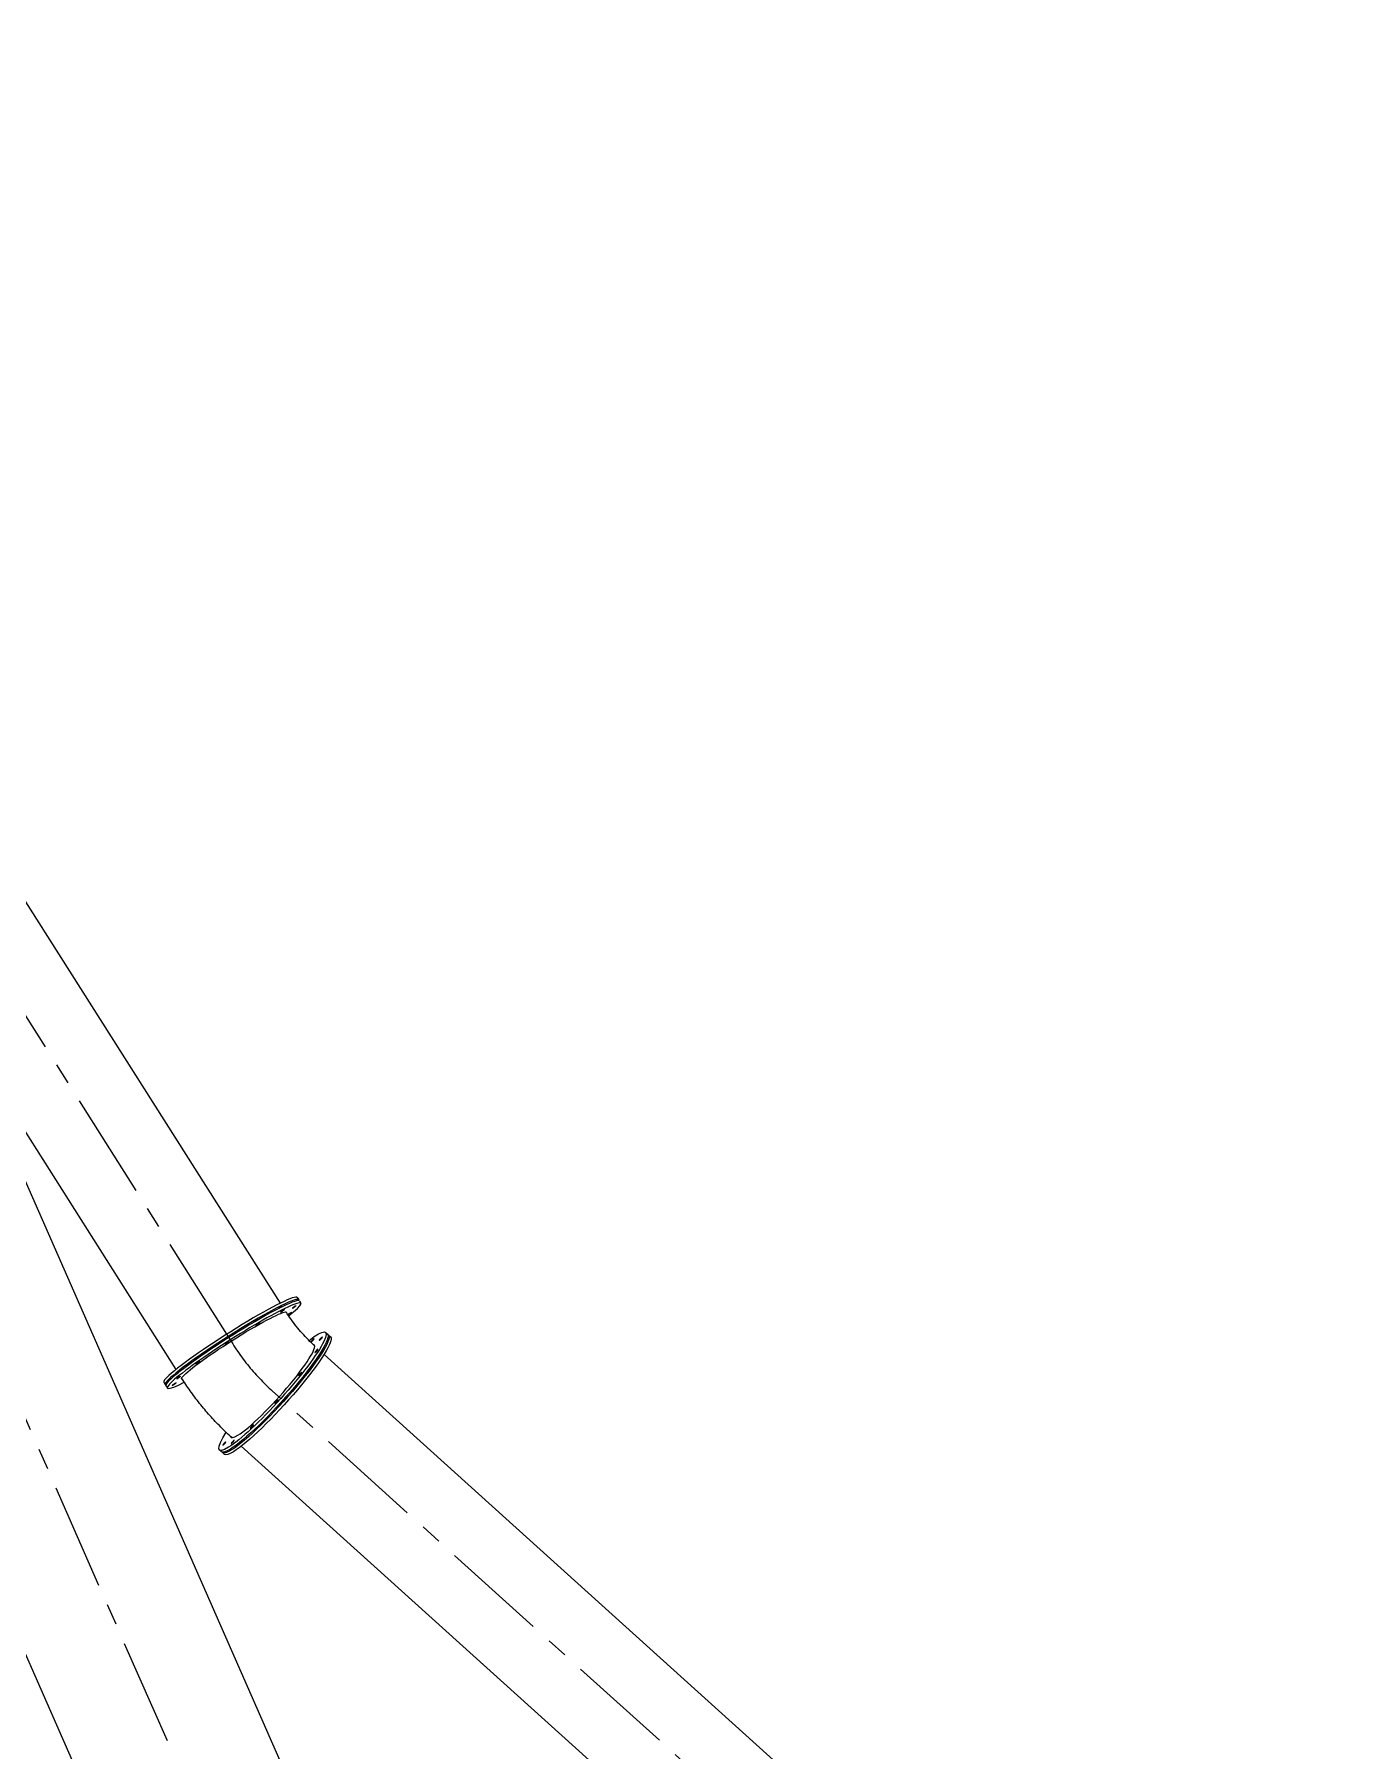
# Model space of a CAD drawing. Header units: inches. Extents: x -350577 to -266477, y -437959 to -377535.
# Drawn here: x -281470 to -277576, y -417605 to -412552 of the extents above; entities that cross this region are included whole.
import ezdxf

# ---------------------------------------------------------------- set-up
doc = ezdxf.new("R2010")
doc.units = ezdxf.units.IN
doc.header["$MEASUREMENT"] = 0
doc.linetypes.add('CENTER', pattern=[2, 1.25, -0.25, 0.25, -0.25])
doc.layers.add('CENTER       (itatec)', color=4, linetype='CENTER', lineweight=9)
doc.layers.add('ORGINAL (itatec)', color=3, linetype='Continuous', lineweight=9)

msp = doc.modelspace()

# ---------------------------------------------------------------- linework, layer by layer
at = {"layer": 'CENTER       (itatec)', "ltscale": 250}
for points in [[(-279909.9, -421453.2), (-279909.9, -420573.1, 0.112637), (-280071.7, -419864), (-283725.7, -411558, -0.187723), (-283756.3, -410851.7), (-281168.2, -403884.9, 0.212912), (-281232.3, -402881.5), (-283112.9, -399781.8), (-283788, -399108.3, 0.060161), (-284342.4, -398674.5)], [(-277576.2, -420528.4), (-277576.2, -419631.8, 0.241863), (-277773.2, -419248.4), (-280768.6, -416546.2, -0.080744), (-280903.2, -416378.2), (-283209.5, -412731.4)]]:
    msp.add_lwpolyline(points, format="xyb", dxfattribs=at)
at = {"layer": 'ORGINAL (itatec)', "extrusion": (-5.55112e-17, 0.816497, 0.57735)}
for p, q in [((-280745.5, -416287.1), (-282519.4, -413492.6)), ((-281620.5, -415647.9), (-279840.6, -419694)), ((-281052.8, -416482.1), (-281575.8, -415658.2)), ((-282133, -415873.4), (-280353.2, -419919.5)), ((-280695.7, -416270.4), (-280691.4, -416277.1)), ((-280689.3, -416280.5), (-280685, -416287.2)), ((-280612.5, -416373.2), (-280606.6, -416378.5)), ((-280603.7, -416381.1), (-280597.8, -416386.4)), ((-277649.3, -419115.1), (-280616.8, -416437.9)), ((-281089.1, -416520.1), (-281084.8, -416526.9)), ((-281082.7, -416530.2), (-281078.4, -416536.9)), ((-280924.6, -416719.2), (-280918.8, -416724.5)), ((-280915.8, -416727.2), (-280909.9, -416732.5)), ((-277893.1, -419385.4), (-280860.7, -416708.2))]:
    msp.add_line(p, q, dxfattribs=at)
at = {"layer": 'ORGINAL (itatec)'}
for centre, major_axis, ratio, start_param, end_param in [((-280892.4, -416395.3), (196.7, 124.9), 0.086698, 0, 2.683293), ((-280888.1, -416402), (196.7, 124.9), 0.086698, -0.098795, 2.683293), ((-280886, -416405.3), (196.7, 124.9), 0.086698, 0, 2.683293), ((-280881.7, -416412.1), (196.7, 124.9), 0.086698, -0.672437, 2.683293), ((-280768.6, -416546.2), (122.6, 135.9), 0.139799, -2.690633, 0.102219), ((-280881.7, -416412.1), (-196.7, -124.9), 0.086698, -0.458299, 0.67545), ((-280892.4, -416395.3), (-196.7, -124.9), 0.086698, -0.458299, 0), ((-280888.1, -416402), (-196.7, -124.9), 0.086698, -0.458299, 0.098795), ((-280886, -416405.3), (-196.7, -124.9), 0.086698, -0.458299, 0), ((-280768.6, -416546.2), (-122.6, -135.9), 0.139799, -0.105955, 0.45096)]:
    msp.add_ellipse(centre, major_axis=major_axis, ratio=ratio, start_param=start_param, end_param=end_param, dxfattribs=at)
at = {"layer": 'ORGINAL (itatec)', "extrusion": (-9.60143e-16, 1.8233e-15, -1)}
msp.add_ellipse((-280881.7, -416412.1), major_axis=(154.5, 98.1), ratio=0.086698, start_param=-2.683293, end_param=0.102906, dxfattribs=at)
at = {"layer": 'ORGINAL (itatec)', "extrusion": (-4.84147e-16, 1.07344e-15, -1)}
msp.add_ellipse((-280745.8, -416299.6), major_axis=(-5.91, -3.75), ratio=0.086698, start_param=-0.24536, end_param=3.599892, dxfattribs=at)
at = {"layer": 'ORGINAL (itatec)', "extrusion": (-1.18551e-15, 2.07475e-15, -1)}
msp.add_ellipse((-280745.8, -416299.6), major_axis=(-5.91, -3.75), ratio=0.086698, start_param=-2.683293, end_param=-1.253515, dxfattribs=at)
at = {"layer": 'ORGINAL (itatec)', "extrusion": (-7.73494e-16, 1.21852e-15, -1)}
for centre in [(-280739.4, -416309.7), (-280818.3, -416338.3), (-280811.9, -416348.3), (-280909.5, -416394), (-280903.1, -416404.1), (-281045.4, -416506.4)]:
    msp.add_ellipse(centre, major_axis=(5.91, 3.75), ratio=0.086698, start_param=-5.824886, end_param=0.458299, dxfattribs=at)
at = {"layer": 'ORGINAL (itatec)', "extrusion": (-3.69631e-16, 6.85876e-16, -1)}
msp.add_ellipse((-280718, -416317.7), major_axis=(-5.91, -3.75), ratio=0.086698, start_param=0.324189, end_param=3.599892, dxfattribs=at)
at = {"layer": 'ORGINAL (itatec)', "extrusion": (-1.12601e-15, 1.98101e-15, -1)}
for centre, start_param, end_param in [((-280718, -416317.7), -2.683293, -0.328413), ((-281051.8, -416496.3), -1.164433, 2.434447)]:
    msp.add_ellipse(centre, major_axis=(-5.91, -3.75), ratio=0.086698, start_param=start_param, end_param=end_param, dxfattribs=at)
at = {"layer": 'ORGINAL (itatec)', "extrusion": (-8.75377e-16, 1.4826e-15, -1)}
for centre in [(-280705, -416298.5), (-280995, -416451.8), (-280988.6, -416461.9), (-281058.4, -416525.6)]:
    msp.add_ellipse(centre, major_axis=(5.91, 3.75), ratio=0.086698, start_param=-5.824886, end_param=0.458299, dxfattribs=at)
at = {"layer": 'ORGINAL (itatec)', "extrusion": (1.1155e-16, 1.23652e-16, -1)}
msp.add_ellipse((-280768.6, -416546.2), major_axis=(156.1, 173), ratio=0.139799, start_param=-0.670183, end_param=2.690633, dxfattribs=at)
at = {"layer": 'ORGINAL (itatec)', "extrusion": (-2.14155e-16, 3.42719e-16, -1)}
msp.add_ellipse((-280762.7, -416551.5), major_axis=(156.1, 173), ratio=0.139799, start_param=0, end_param=2.690633, dxfattribs=at)
at = {"layer": 'ORGINAL (itatec)', "extrusion": (5.68976e-16, -3.63767e-16, -1)}
for centre, start_param in [((-280759.7, -416554.1), -0.060835), ((-280753.9, -416559.5), 0)]:
    msp.add_ellipse(centre, major_axis=(156.1, 173), ratio=0.139799, start_param=start_param, end_param=2.690633, dxfattribs=at)
at = {"layer": 'ORGINAL (itatec)', "extrusion": (0, 0, -1)}
for centre, major_axis, start_param, end_param in [((-280651.2, -416396.9), (-4.69, -5.2), -3.592552777769549, 2.690632529410037), ((-280748.2, -416585.2), (4.69, 5.2), -0.45096, 4.181837)]:
    msp.add_ellipse(centre, major_axis=major_axis, ratio=0.139799, start_param=start_param, end_param=end_param, dxfattribs=at)
at = {"layer": 'ORGINAL (itatec)', "extrusion": (3.21672e-16, -1.40666e-16, -1)}
for centre, start_param, end_param in [((-280639.6, -416427.9), -3.592552777769977, 2.690632529409609), ((-280687.4, -416495.8), -3.592552777769554, 2.690632529410032), ((-280757, -416577.2), -3.592552777769977, 2.690632529409609), ((-280885.9, -416695.5), -3.592552777770189, 2.690632529409397)]:
    msp.add_ellipse(centre, major_axis=(-4.69, -5.2), ratio=0.139799, start_param=start_param, end_param=end_param, dxfattribs=at)
at = {"layer": 'ORGINAL (itatec)', "extrusion": (6.92629e-16, -4.75317e-16, -1)}
for centre, start_param, end_param in [((-280626.4, -416391.7), -3.592552777769976, 2.690632529409611), ((-280829.7, -416650.3), -3.592552777769553, 2.690632529410034), ((-280910.8, -416700.6), -3.592552777769764, 2.690632529409823)]:
    msp.add_ellipse(centre, major_axis=(-4.69, -5.2), ratio=0.139799, start_param=start_param, end_param=end_param, dxfattribs=at)
at = {"layer": 'ORGINAL (itatec)', "extrusion": (1.05552e-15, -6.53166e-16, -1)}
msp.add_ellipse((-280630.8, -416435.9), major_axis=(4.69, 5.2), ratio=0.139799, start_param=-0.004457, end_param=1.403283, dxfattribs=at)
at = {"layer": 'ORGINAL (itatec)', "extrusion": (5.35496e-16, -8.43591e-16, -1)}
msp.add_ellipse((-280881.7, -416412.1), major_axis=(-154.5, -98.1), ratio=0.086698, start_param=-0.105561, end_param=0.458299, dxfattribs=at)
at = {"layer": 'ORGINAL (itatec)', "extrusion": (-1.16839e-15, 2.15136e-15, -1)}
msp.add_ellipse((-281024.1, -416514.4), major_axis=(-5.91, -3.75), ratio=0.086698, start_param=-0.21439, end_param=0.211538, dxfattribs=at)
at = {"layer": 'ORGINAL (itatec)', "extrusion": (1.18724e-15, -9.21518e-16, -1)}
msp.add_ellipse((-280678.6, -416503.8), major_axis=(4.69, 5.2), ratio=0.139799, start_param=-0.45096, end_param=3.25047, dxfattribs=at)
at = {"layer": 'ORGINAL (itatec)', "extrusion": (7.29812e-16, -4.34099e-16, -1)}
msp.add_ellipse((-280678.6, -416503.8), major_axis=(4.69, 5.2), ratio=0.139799, start_param=-0.906251, end_param=-0.45096, dxfattribs=at)
at = {"layer": 'ORGINAL (itatec)', "extrusion": (4.04107e-16, -2.15033e-16, -1)}
msp.add_ellipse((-280748.2, -416585.2), major_axis=(4.69, 5.2), ratio=0.139799, start_param=-0.912191, end_param=-0.45096, dxfattribs=at)
at = {"layer": 'ORGINAL (itatec)', "extrusion": (7.41914e-16, -6.69302e-16, -1)}
for centre, end_param in [((-280768.6, -416546.2), 0.676749), ((-280762.7, -416551.5), 0)]:
    msp.add_ellipse(centre, major_axis=(-156.1, -173), ratio=0.139799, start_param=-0.45096, end_param=end_param, dxfattribs=at)
at = {"layer": 'ORGINAL (itatec)', "extrusion": (-8.64689e-17, 1.52768e-16, -1)}
msp.add_ellipse((-280820.8, -416658.2), major_axis=(4.69, 5.2), ratio=0.139799, start_param=0.300196, end_param=3.898073, dxfattribs=at)
at = {"layer": 'ORGINAL (itatec)', "extrusion": (7.75064e-16, -5.49684e-16, -1)}
msp.add_ellipse((-280759.7, -416554.1), major_axis=(-156.1, -173), ratio=0.139799, start_param=-0.45096, end_param=0.060835, dxfattribs=at)
at = {"layer": 'ORGINAL (itatec)', "extrusion": (3.13604e-16, 1.6136e-17, -1)}
msp.add_ellipse((-280753.9, -416559.5), major_axis=(-156.1, -173), ratio=0.139799, start_param=-0.45096, end_param=0, dxfattribs=at)
at = {"layer": 'ORGINAL (itatec)'}
for points, knots in [([(-280644.7, -416412.8), (-280650.9, -416407.2), (-280657, -416401.3), (-280669.3, -416389), (-280675.4, -416382.4), (-280687.4, -416369), (-280693.2, -416362.1), (-280704.5, -416348), (-280709.9, -416340.8), (-280719.9, -416326.8), (-280724.5, -416320), (-280728.9, -416313.1)], [2.8078015, 2.8078015, 2.8078015, 2.8078015, 2.8749945, 2.8749945, 2.9456318, 2.9456318, 3.016269, 3.016269, 3.0869062, 3.0869062, 3.1514046, 3.1514046, 3.1514046, 3.1514046]), ([(-280888.5, -416683.1), (-280899.7, -416673), (-280910.6, -416662.6), (-280932.2, -416640.8), (-280942.9, -416629.5), (-280963.6, -416606.3), (-280973.6, -416594.4), (-280993, -416570), (-281002.4, -416557.6), (-281020, -416532.9), (-281028.3, -416520.7), (-281036.3, -416508.2)], [2.8063135, 2.8063135, 2.8063135, 2.8063135, 2.8749946, 2.8749946, 2.9456318, 2.9456318, 3.016269, 3.016269, 3.0869062, 3.0869062, 3.1540201, 3.1540201, 3.1540201, 3.1540201])]:
    msp.add_open_spline(points, degree=3, knots=knots, dxfattribs=at)

doc.saveas('drawing.dxf')
